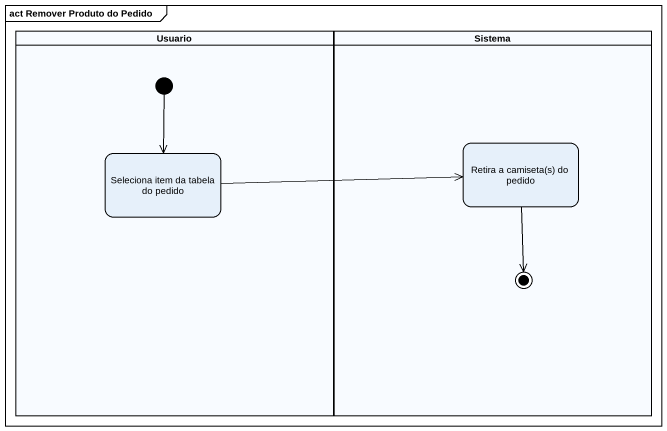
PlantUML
@startuml
mainframe act Remover Produto do Pedido
hide empty description
state Usuario <<partition>> {
  state "Seleciona item da tabela do pedido" as Seleciona_item_da_tabela_do
  [*] --> Seleciona_item_da_tabela_do
}
state Sistema <<partition>> {
  state "Retira a camiseta(s) do pedido" as Retira_a_camiseta_s_do
  Retira_a_camiseta_s_do --> [*]
}
Seleciona_item_da_tabela_do -right-> Retira_a_camiseta_s_do
@enduml
